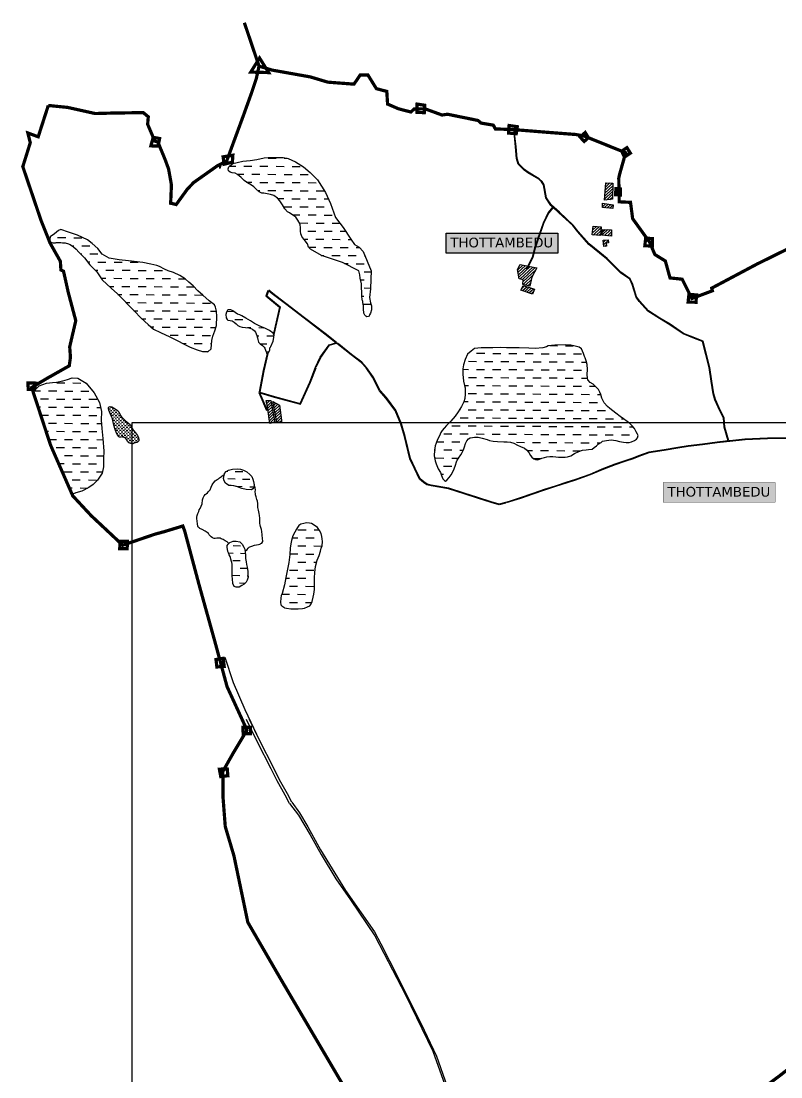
# Model space of a CAD drawing. Header units: inches. Extents: x 360616 to 379062, y 1506291 to 1520405.
# Drawn here: x 360616 to 362970, y 1517136 to 1520405 of the extents above; entities that cross this region are included whole.
import ezdxf

# ---------------------------------------------------------------- set-up
doc = ezdxf.new("R2010")
doc.units = ezdxf.units.IN
doc.header["$MEASUREMENT"] = 0
doc.linetypes.add('ACAD_ISO03W100', pattern=[30, 12, -18])
doc.linetypes.add('BORDER', pattern=[1.75, 0.5, -0.25, 0.5, -0.25, 0, -0.25])
doc.layers.add('ROAD', color=1, linetype='Continuous', lineweight=25)
doc.layers.add('VILL_BOUNDARY', color=6, linetype='BORDER', lineweight=30)
for name, color, linetype in [('STERAMS', 4, 'Continuous'), ('TANKS', 4, 'Continuous'), ('VILLAGES', 30, 'Continuous'), ('WATER_BODY', 4, 'Continuous'), ('ZSTU', 7, 'Continuous'), ('ZTEXT', 7, 'Continuous')]:
    doc.layers.add(name, color=color, linetype=linetype)
doc.styles.get("Standard").update_dxf_attribs({"font": 'verdana.TTF'})
pattern_1 = [(358.3962651, (-32750359.177, -24872202.606), (23.61295764, 22.326748476), [22.97885404, -22.97885404])]
pattern_2 = [(43.3962651, (-366329.122, 940275.833), (-4.336895526, 4.586737314), [])]

msp = doc.modelspace()

# ---------------------------------------------------------------- hatches: boundary and pattern name
at = {"layer": 'TANKS'}
h = msp.add_hatch(dxfattribs=at)
h.set_pattern_fill('DASH', color=256, scale=40.399577, angle=-1.6037, style=0)
h.set_pattern_definition([(358.3962651, (-366329.1223, 940275.8327), (5.189300893, 4.906637177), [5.049947136, -5.049947136])])
h.paths.add_polyline_path([(360886.4, 1519206.6), (360887.3, 1519209), (360888.1, 1519210.3), (360889.3, 1519211.1), (360892.4, 1519211.5), (360897.1, 1519210.8), (360902.8, 1519208.1), (360913.4, 1519200.6), (360919, 1519194.9), (360924.5, 1519184.1), (360927.4, 1519180.3), (360932.3, 1519174.4), (360938.5, 1519169), (360944.6, 1519163.6), (360953.5, 1519156.1), (360960.2, 1519145.3), (360964.4, 1519137.3), (360970.6, 1519130.1), (360976.5, 1519122.4), (360980.2, 1519115), (360981.1, 1519109.2), (360980.4, 1519106), (360978.1, 1519102.5), (360974.1, 1519100.6), (360969.2, 1519099), (360964.1, 1519097.1), (360959.5, 1519096.5), (360956.2, 1519097), (360950.3, 1519099), (360945.7, 1519103.8), (360943.5, 1519108.5), (360940.7, 1519112.6), (360937.6, 1519115.1), (360935.1, 1519116.3), (360932.9, 1519117.5), (360930.9, 1519118), (360928.9, 1519118.1), (360924.7, 1519117.4), (360921.3, 1519117.2), (360918.6, 1519118.3), (360915.4, 1519120.9), (360911.3, 1519129.7), (360907.2, 1519140.9), (360903.1, 1519154), (360899, 1519173.3), (360895.7, 1519181.5), (360893.6, 1519185.1), (360891.7, 1519189.7), (360888, 1519200.4), (360886.4, 1519205.2)])
h = msp.add_hatch(dxfattribs=at)
h.set_pattern_fill('DASH', color=256, scale=183.830832, angle=-1.6037, style=0)
h.set_pattern_definition(pattern_1)
h.paths.add_polyline_path([(361325, 1519001.1), (361315.1, 1519009.4), (361304.8, 1519014.4), (361296.2, 1519017.4), (361284.9, 1519018.7), (361270.8, 1519018.3), (361259, 1519015.1), (361251.8, 1519010.5), (361246.6, 1519004.8), (361244.7, 1518999), (361243.2, 1518988.7), (361244.7, 1518981.3), (361249.1, 1518974.3), (361259.6, 1518967.7), (361266.6, 1518966.8), (361280.4, 1518966.6), (361299.6, 1518957.5), (361313.6, 1518954.9), (361329.4, 1518953.9), (361334.2, 1518956.7), (361336.9, 1518961.5), (361337.9, 1518969.6), (361336.5, 1518980), (361334.4, 1518987.1), (361330.7, 1518995.2)])
h = msp.add_hatch(dxfattribs=at)
h.set_pattern_fill('DASH', color=256, scale=183.830832, angle=-1.6037, style=0)
h.set_pattern_definition(pattern_1)
h.paths.add_polyline_path([(361312.9, 1518731.2), (361311, 1518741.6), (361310.9, 1518751), (361310.3, 1518761.2), (361308.8, 1518770.5), (361305.8, 1518776.4), (361301.1, 1518785.4), (361293.7, 1518792.9), (361282.8, 1518795.1), (361272.6, 1518795.3), (361262.8, 1518790.8), (361257.1, 1518785.3), (361254.8, 1518781), (361254.6, 1518775.2), (361255.3, 1518769.7), (361256.9, 1518763.1), (361258.3, 1518759.2), (361259.6, 1518755.6), (361260.5, 1518752.9), (361263.6, 1518747.5), (361264.9, 1518744.2), (361266, 1518739.5), (361267.8, 1518732.2), (361268.5, 1518728.8), (361269.7, 1518724), (361270.3, 1518714.2), (361270.1, 1518702.9), (361269.6, 1518687), (361270.8, 1518678.1), (361272, 1518663.4), (361276.3, 1518655), (361282.1, 1518652), (361291.1, 1518652.3), (361299.9, 1518657.1), (361307.5, 1518662.1), (361313, 1518667.8), (361316.6, 1518674.1), (361319.3, 1518683), (361318.9, 1518691.2), (361318.5, 1518700.7), (361315.9, 1518713.9), (361314, 1518722.6)])
at = {"layer": 'VILLAGES'}
h = msp.add_hatch(dxfattribs=at)
h.set_pattern_fill('ANSI31', color=1, scale=50.499471, angle=-1.6037, style=0)
h.set_pattern_definition(pattern_2)
h.paths.add_polyline_path([(362427.1, 1519904.6), (362448.9, 1519903.7), (362448, 1519853.7), (362423, 1519850.4)])
h = msp.add_hatch(dxfattribs=at)
h.set_pattern_fill('ANSI31', color=1, scale=50.499471, angle=-1.6037, style=0)
h.set_pattern_definition(pattern_2)
h.paths.add_polyline_path([(362417.1, 1519841.1), (362449.6, 1519836.7), (362449, 1519825.2), (362416.6, 1519828)])
h = msp.add_hatch(dxfattribs=at)
h.set_pattern_fill('ANSI31', color=1, scale=50.499471, angle=-1.6037, style=0)
h.set_pattern_definition(pattern_2)
h.paths.add_polyline_path([(362388.5, 1519770.1), (362412.4, 1519768.3), (362410.5, 1519741.9), (362385.3, 1519743.1)])
h = msp.add_hatch(dxfattribs=at)
h.set_pattern_fill('ANSI31', color=1, scale=50.499471, angle=-1.6037, style=0)
h.set_pattern_definition(pattern_2)
edge = h.paths.add_edge_path()
edge.add_line((362417.2, 1519760.5), (362445, 1519758.9))
edge.add_line((362445, 1519758.9), (362444.8, 1519739.7))
edge.add_line((362444.8, 1519739.7), (362416.2, 1519742.3))
edge.add_line((362416.2, 1519742.3), (362417.3, 1519760.5))
h = msp.add_hatch(dxfattribs=at)
h.set_pattern_fill('ANSI31', color=1, scale=50.499471, angle=-1.6037, style=0)
h.set_pattern_definition(pattern_2)
h.paths.add_polyline_path([(362419, 1519726.5), (362434.9, 1519727.8), (362435.7, 1519718.5), (362428.2, 1519717.3), (362429.8, 1519708.7), (362421, 1519707.2)])
h = msp.add_hatch(dxfattribs=at)
h.set_pattern_fill('ANSI31', color=1, scale=50.499471, angle=-1.6037, style=0)
h.set_pattern_definition(pattern_2)
h.paths.add_polyline_path([(362161.9, 1519651.8), (362214.1, 1519641.1), (362198.1, 1519612.1), (362192.2, 1519584), (362170.3, 1519589.6), (362171, 1519604.5), (362159.2, 1519607.5), (362153.4, 1519636)])
h = msp.add_hatch(dxfattribs=at)
h.set_pattern_fill('ANSI31', color=1, scale=50.499471, angle=-1.6037, style=0)
h.set_pattern_definition(pattern_2)
h.paths.add_polyline_path([(362170.9, 1519586.6), (362206, 1519575.2), (362199.8, 1519559.7), (362164.2, 1519572.5)])
h = msp.add_hatch(dxfattribs=at)
h.set_pattern_fill('ANSI31', color=1, scale=50.499471, angle=-1.6037, style=0)
h.set_pattern_definition(pattern_2)
h.paths.add_polyline_path([(361375.7, 1519230.9), (361389.4, 1519230.2), (361401.9, 1519163.1), (361386.3, 1519159.6), (361379.7, 1519211.3)])
h = msp.add_hatch(dxfattribs=at)
h.set_pattern_fill('ANSI31', color=1, scale=50.499471, angle=-1.6037, style=0)
h.set_pattern_definition(pattern_2)
h.paths.add_polyline_path([(361396.4, 1519226.9), (361416.1, 1519216), (361423, 1519169.9), (361422.5, 1519164.4), (361408.4, 1519162.5)])
at = {"layer": 'WATER_BODY'}
h = msp.add_hatch(dxfattribs=at)
h.set_pattern_fill('DASH', color=256, scale=200, angle=359.63535, style=0)
h.paths.add_polyline_path([(360865.2, 1519196.9), (360858.9, 1519224.7), (360842.7, 1519253.7), (360817.9, 1519283.9), (360792, 1519299.4), (360774.1, 1519300.3), (360759.5, 1519295.5), (360745.8, 1519291), (360726.3, 1519287.3), (360713.1, 1519286.2), (360694.4, 1519284.4), (360683.9, 1519280.4), (360672.1, 1519275.5), (360662.5, 1519267.1), (360653.1, 1519258), (360707.3, 1519092.5), (360774.4, 1518939.1), (360778.9, 1518941.1), (360786, 1518944.6), (360804.3, 1518950.1), (360826.4, 1518961.4), (360839.2, 1518970.3), (360853.2, 1518983.9), (360866.8, 1519005.8), (360871.3, 1519024.6), (360871.8, 1519050.8), (360872.5, 1519073.1), (360869.1, 1519113.3), (360866.3, 1519143.4), (360864.4, 1519169.6)])
h.paths.add_polyline_path([(361533.9, 1519914.1), (361511.8, 1519936.8), (361491.3, 1519954.5), (361465.7, 1519969.7), (361443.2, 1519979.9), (361427.8, 1519982.9), (361398.8, 1519983.4), (361381.3, 1519983.3), (361369, 1519982.1), (361346.4, 1519977.1), (361325.3, 1519973.7), (361303, 1519971.6), (361285.1, 1519967.8), (361272.3, 1519964.8), (361262.4, 1519957.5), (361259.3, 1519954.5), (361257.4, 1519947.9), (361259, 1519942.1), (361263.9, 1519937.9), (361270.2, 1519935.7), (361279.7, 1519934.3), (361286.9, 1519930.4), (361297.3, 1519920.8), (361306.8, 1519911.5), (361317.3, 1519904.4), (361329.7, 1519897.5), (361337.3, 1519892.2), (361343.9, 1519885), (361354, 1519876.9), (361361.5, 1519872.4), (361367.5, 1519872.1), (361373.5, 1519871), (361389.1, 1519868.6), (361399.2, 1519865), (361409.9, 1519856.8), (361417.6, 1519848.7), (361425.9, 1519836.5), (361433.1, 1519823.8), (361441, 1519815.1), (361447.6, 1519811.5), (361457.9, 1519804.7), (361467.3, 1519798.2), (361473.7, 1519788.5), (361476.8, 1519784), (361480.1, 1519774.2), (361481.2, 1519766.3), (361481.5, 1519754.4), (361482.8, 1519746.4), (361486.3, 1519736.3), (361494.1, 1519727.5), (361499.5, 1519720.5), (361503, 1519715.8), (361506.2, 1519704.9), (361512.5, 1519699.6), (361546.5, 1519679), (361611.7, 1519657.5), (361662.6, 1519631.8), (361665.3, 1519619.7), (361666.7, 1519609.7), (361670.5, 1519591.8), (361671, 1519580.5), (361671.8, 1519564.4), (361671.4, 1519554.1), (361672.2, 1519542.6), (361673.2, 1519540.4), (361674.5, 1519537.2), (361675, 1519533.6), (361676.6, 1519524), (361676.4, 1519514.3), (361678.1, 1519500.8), (361680.5, 1519494.8), (361683.7, 1519491.7), (361686.8, 1519489.5), (361691.5, 1519490.4), (361693.9, 1519491.7), (361695.5, 1519496), (361698.2, 1519501.4), (361701.2, 1519511.6), (361701.6, 1519519.1), (361701, 1519523.6), (361698.6, 1519533.1), (361695.3, 1519549.7), (361698.9, 1519575.8), (361699.7, 1519605.8), (361700.5, 1519631.7), (361675.3, 1519692.1), (361663.3, 1519705), (361648.4, 1519713.6), (361638, 1519730.4), (361613.6, 1519765.8), (361590.3, 1519797.4), (361575, 1519840.1), (361558.6, 1519874.4)])
h = msp.add_hatch(dxfattribs=at)
h.set_pattern_fill('DASH', color=256, scale=200, angle=359.63535, style=0)
h.paths.add_polyline_path([(361044.6, 1519645.2), (361036.6, 1519648.6), (361017.9, 1519652.5), (360993, 1519657.7), (360949.3, 1519663.1), (360919.5, 1519666.2), (360888.6, 1519670.8), (360867, 1519683.1), (360853.7, 1519701.3), (360836.1, 1519717.1), (360821.4, 1519727.8), (360790.5, 1519742.4), (360762.6, 1519751.7), (360739.7, 1519759.8), (360731.7, 1519756.5), (360719.8, 1519746.4), (360706, 1519737.1), (360705.1, 1519730.1), (360704.9, 1519726), (360706, 1519721.7), (360711.1, 1519719.7), (360713.5, 1519718.9), (360729.9, 1519720.3), (360739, 1519719.4), (360744.1, 1519719.1), (360747.8, 1519719), (360746.9, 1519719), (360761.1, 1519717.8), (360781.8, 1519704.2), (360794.9, 1519689.8), (360812.2, 1519671.9), (360829.4, 1519650.8), (360850.9, 1519628.7), (360867.6, 1519603.7), (360895.6, 1519578.6), (360914.4, 1519560.6), (360966.2, 1519508), (360988.2, 1519485.7), (361010.1, 1519465.8), (361026.3, 1519451), (361048.3, 1519441), (361076.5, 1519427.9), (361101.5, 1519414.9), (361118.7, 1519406), (361140.3, 1519395.5), (361161.7, 1519387), (361177.6, 1519382.4), (361186, 1519382), (361194.9, 1519381.6), (361204.6, 1519390.8), (361207, 1519421.8), (361216.5, 1519446.5), (361221.5, 1519462.2), (361222.5, 1519491), (361221.7, 1519506.6), (361218.3, 1519519.6), (361215.5, 1519526.8), (361199, 1519539.1), (361178.8, 1519557.1), (361163.7, 1519570.1), (361148.8, 1519585.4), (361135.4, 1519597.4), (361124.6, 1519607), (361107.6, 1519617.2), (361088.3, 1519626.7), (361068, 1519633)])
h = msp.add_hatch(dxfattribs=at)
h.set_pattern_fill('DASH', color=256, scale=200, angle=359.63535, style=0)
h.paths.add_polyline_path([(361373.3, 1519453.1), (361353.8, 1519462.1), (361339.4, 1519468.9), (361326.4, 1519477.1), (361312.2, 1519485.5), (361299.8, 1519492.3), (361293.6, 1519495.7), (361282.7, 1519498.6), (361272.5, 1519508.6), (361266.2, 1519511.5), (361262.7, 1519511.5), (361259.3, 1519511.2), (361257.2, 1519510.9), (361255.7, 1519509.7), (361251.9, 1519504.4), (361249.9, 1519496.9), (361251.4, 1519486.1), (361254.3, 1519481.5), (361256.8, 1519479), (361263.9, 1519478), (361271.4, 1519477.1), (361287.5, 1519462.8), (361293.4, 1519459.3), (361300.9, 1519457.8), (361311.6, 1519456.8), (361323, 1519455.7), (361335.5, 1519450.6), (361342.6, 1519441.7), (361346.5, 1519432.1), (361348.4, 1519425), (361349.9, 1519419.5), (361351.3, 1519411.3), (361356.8, 1519405.7), (361369.3, 1519396.9), (361374.3, 1519383), (361377, 1519376.5), (361377.3, 1519376.1), (361378.2, 1519375.6), (361379.5, 1519375.5), (361380.6, 1519375.6), (361381.7, 1519377.2), (361382.8, 1519378.9), (361384.2, 1519382), (361385.2, 1519384.5), (361386.1, 1519387.7), (361387.1, 1519393.1), (361388.7, 1519395.6), (361390, 1519397.8), (361396.8, 1519413.7), (361398.7, 1519425.5), (361400.3, 1519434), (361396.9, 1519439.1), (361385.3, 1519447.5)])
h = msp.add_hatch(dxfattribs=at)
h.set_pattern_fill('DASH', color=256, scale=200, angle=359.63535, style=0)
h.paths.add_polyline_path([(362153.4, 1519092.1), (362162.9, 1519088.4), (362179.8, 1519080.9), (362189.2, 1519069.9), (362194.3, 1519060.6), (362198.6, 1519055.1), (362204.2, 1519049.9), (362209.3, 1519047.6), (362215.3, 1519046.8), (362222.2, 1519048.5), (362231.7, 1519052.5), (362247.1, 1519057.4), (362268.5, 1519056.9), (362280.7, 1519055.2), (362285.4, 1519054.7), (362290.5, 1519054.5), (362301.4, 1519055.2), (362308.8, 1519056), (362319.4, 1519059), (362330.7, 1519066.4), (362343.8, 1519072.9), (362355, 1519076.6), (362366.9, 1519078), (362374.1, 1519078.6), (362384.7, 1519080.2), (362391.7, 1519084.5), (362398, 1519089.6), (362403.7, 1519095.2), (362413.1, 1519100.8), (362416.7, 1519104.9), (362429.1, 1519106.5), (362443.4, 1519109.1), (362458.5, 1519106.6), (362469.4, 1519103.5), (362482.2, 1519101.3), (362490.3, 1519100.2), (362499.4, 1519100.7), (362506.9, 1519102.2), (362516.4, 1519106.6), (362522.2, 1519111.2), (362525.4, 1519114.4), (362527.1, 1519122), (362525.1, 1519126.6), (362521, 1519133.2), (362516.5, 1519144), (362508.7, 1519152.2), (362500.8, 1519160.7), (362493.3, 1519165.5), (362482.4, 1519173.9), (362471.6, 1519180.7), (362458, 1519191.5), (362435.4, 1519208.4), (362422.7, 1519222.8), (362415.4, 1519237.9), (362411.4, 1519248.9), (362408.8, 1519256.1), (362404.3, 1519264.5), (362394.6, 1519274.8), (362388.2, 1519281.5), (362378.4, 1519286), (362370.2, 1519297.2), (362369.9, 1519310.5), (362370.4, 1519326.3), (362369.7, 1519341.7), (362366.7, 1519352.8), (362363.2, 1519362.4), (362361, 1519366.7), (362358.1, 1519375.9), (362352, 1519390.4), (362345, 1519395.8), (362331.9, 1519398.8), (362318.8, 1519401.3), (362302.5, 1519402.7), (362269.7, 1519402.2), (362248.3, 1519399.6), (362237.6, 1519394.3), (362208.9, 1519391.7), (362188.9, 1519392.4), (362158.8, 1519393.1), (362146, 1519393.3), (362119.9, 1519393.7), (362101.6, 1519394.4), (362077.8, 1519393.5), (362041.1, 1519393.8), (362020.9, 1519391.4), (362010.1, 1519383.2), (361999.1, 1519374.2), (361991.3, 1519357.8), (361986.8, 1519340.6), (361984.4, 1519328.4), (361984, 1519312), (361986.7, 1519290.7), (361989.2, 1519276.7), (361991.4, 1519270.2), (361991.4, 1519263.1), (361991.6, 1519250.2), (361990.6, 1519236.9), (361987, 1519225.9), (361979.9, 1519212.3), (361969.7, 1519195), (361960.6, 1519182.2), (361947.4, 1519166.7), (361933.8, 1519152.8), (361926.1, 1519144.9), (361920.8, 1519137.6), (361916.3, 1519131.3), (361912.2, 1519120.8), (361906.4, 1519109.8), (361902, 1519098.6), (361898.8, 1519090.1), (361896.7, 1519076.9), (361895.8, 1519059.3), (361898.4, 1519043.9), (361901.5, 1519034.6), (361908.5, 1519018.8), (361915, 1519007.9), (361918.8, 1518997.9), (361922.5, 1518988.3), (361927.8, 1518982.5), (361930.7, 1518981), (361934.6, 1518983.6), (361941.8, 1518991.8), (361947.9, 1519000.7), (361954.4, 1519012.1), (361957.5, 1519019.2), (361962, 1519030.2), (361964.7, 1519042.2), (361971.3, 1519051.8), (361978.7, 1519061.8), (361982.2, 1519069.5), (361986.5, 1519078), (361989.5, 1519086.6), (361994.6, 1519102.7), (362003.6, 1519114.6), (362014.1, 1519116.2), (362021, 1519117.4), (362031.5, 1519116.7), (362036.4, 1519116.4), (362043.8, 1519114.3), (362059.7, 1519110.1), (362067.1, 1519106.7), (362078.3, 1519104.7), (362092.2, 1519103.7), (362111.5, 1519102.9), (362122.2, 1519102.4), (362137.8, 1519100.8)])
h = msp.add_hatch(dxfattribs=at)
h.set_pattern_fill('DASH', color=256, scale=200, angle=359.63535, style=0)
edge = h.paths.add_edge_path()
edge.add_line((360653.1, 1519258), (360662.5, 1519267.1))
edge.add_line((360662.5, 1519267.1), (360672.1, 1519275.5))
edge.add_line((360672.1, 1519275.5), (360683.9, 1519280.4))
edge.add_line((360683.9, 1519280.4), (360694.4, 1519284.4))
edge.add_line((360694.4, 1519284.4), (360713.1, 1519286.2))
edge.add_line((360713.1, 1519286.2), (360726.3, 1519287.3))
edge.add_line((360726.3, 1519287.3), (360745.8, 1519291))
edge.add_line((360745.8, 1519291), (360759.5, 1519295.5))
edge.add_line((360759.5, 1519295.5), (360774.1, 1519300.3))
edge.add_line((360774.1, 1519300.3), (360792, 1519299.4))
edge.add_line((360792, 1519299.4), (360817.9, 1519283.9))
edge.add_line((360817.9, 1519283.9), (360842.7, 1519253.7))
edge.add_line((360842.7, 1519253.7), (360858.9, 1519224.7))
edge.add_line((360858.9, 1519224.7), (360865.2, 1519196.9))
edge.add_line((360865.2, 1519196.9), (360864.4, 1519169.6))
edge.add_line((360864.4, 1519169.6), (360866.3, 1519143.4))
edge.add_line((360866.3, 1519143.4), (360869.1, 1519113.3))
edge.add_line((360869.1, 1519113.3), (360872.5, 1519073.1))
edge.add_line((360872.5, 1519073.1), (360871.8, 1519050.8))
edge.add_line((360871.8, 1519050.8), (360871.3, 1519024.6))
edge.add_line((360871.3, 1519024.6), (360866.8, 1519005.8))
edge.add_line((360866.8, 1519005.8), (360853.2, 1518983.9))
edge.add_line((360853.2, 1518983.9), (360839.2, 1518970.3))
edge.add_line((360839.2, 1518970.3), (360826.4, 1518961.4))
edge.add_line((360826.4, 1518961.4), (360804.3, 1518950.1))
edge.add_line((360804.3, 1518950.1), (360786, 1518944.6))
edge.add_line((360786, 1518944.6), (360778.9, 1518941.1))
edge.add_line((360778.9, 1518941.1), (360774.4, 1518939.1))
h = msp.add_hatch(dxfattribs=at)
h.set_pattern_fill('DASH', color=256, scale=200, angle=359.63535, style=0)
h.paths.add_polyline_path([(361543.1, 1518764), (361545.6, 1518773.4), (361548.7, 1518780.2), (361549.7, 1518793.5), (361548.6, 1518801.6), (361547.5, 1518809.2), (361545.3, 1518819.1), (361540.9, 1518827.7), (361534, 1518837), (361524.1, 1518844.8), (361515.6, 1518849.2), (361509.5, 1518850.9), (361499.8, 1518851.2), (361491.5, 1518849.8), (361482.9, 1518847.2), (361476.9, 1518843.4), (361471.8, 1518837.3), (361468.9, 1518832.1), (361463.7, 1518822.9), (361458.2, 1518811.1), (361453.9, 1518797), (361451.3, 1518786.2), (361450, 1518773.4), (361448.8, 1518753.6), (361445.6, 1518729.2), (361440.1, 1518703.3), (361436, 1518682.1), (361432.2, 1518660), (361425.3, 1518633), (361422, 1518626.4), (361420.7, 1518618.7), (361419.4, 1518606.4), (361420.6, 1518598.1), (361423.9, 1518594.2), (361429.5, 1518590.7), (361432.1, 1518588.9), (361438.3, 1518587.1), (361451.8, 1518585.4), (361462.4, 1518585.1), (361474, 1518585.5), (361487.6, 1518586.7), (361494.4, 1518587.6), (361503.7, 1518591.3), (361510.5, 1518594.8), (361514, 1518598.9), (361517.9, 1518607.8), (361520.8, 1518621.3), (361522.8, 1518630.6), (361524.6, 1518645.4), (361524.6, 1518663.5), (361525.3, 1518681.1), (361525.9, 1518698.3), (361528.3, 1518716.9), (361533.7, 1518735.6), (361539.6, 1518750.8)])
at = {"layer": 'ZSTU'}
for points in [[(361932.7, 1519748.2), (362278.9, 1519748.2), (362278.9, 1519687), (361932.7, 1519687)], [(362605.3, 1518976.4), (362951.5, 1518976.4), (362951.5, 1518915.2), (362605.3, 1518915.2)]]:
    msp.add_hatch(color=2, dxfattribs=at).paths.add_polyline_path(points)

# ---------------------------------------------------------------- linework, layer by layer
at = {"layer": 'ROAD', "color": 1}
for points in [[(362262.5, 1519829.2), (362257.3, 1519833.8), (362241.2, 1519857.6), (362234, 1519898.1), (362228.5, 1519907.5), (362219.4, 1519915.5), (362185.8, 1519935.7), (362174.3, 1519944), (362155.9, 1519962.1), (362150.6, 1519979.6), (362148, 1520016.3), (362144, 1520049.8), (362142, 1520069.3)], [(362808, 1519105.5), (362795.9, 1519148.1), (362793.4, 1519177.3), (362782.6, 1519198.9), (362766.9, 1519233.5), (362761.6, 1519251.5), (362755.2, 1519290.3), (362749.4, 1519332.6), (362728.6, 1519414.6), (362703.1, 1519424.4), (362668.1, 1519438.4), (362626.7, 1519466.9), (362594.6, 1519485.7), (362559.1, 1519508.2), (362532.3, 1519538.4), (362522.7, 1519551.8), (362510.9, 1519589.9), (362502.8, 1519607.4), (362474.3, 1519627.7), (362431.1, 1519670.2), (362408.9, 1519688.3), (362375.7, 1519715.2), (362341.8, 1519753.8), (362326.4, 1519773.4), (362283.4, 1519813.2), (362258.8, 1519835.1), (362243.1, 1519858.4), (362235.9, 1519898.8), (362230.1, 1519908.8), (362220.6, 1519917.1), (362186.9, 1519937.4), (362175.6, 1519945.5), (362157.7, 1519963.1), (362152.6, 1519980), (362150, 1520016.5), (362146, 1520050), (362144.1, 1520069.1)], [(361232.2, 1519961.2), (361230.5, 1519949.2)], [(361234.4, 1519962.3), (361232.7, 1519950.3)], [(362262.5, 1519829.2), (362248.8, 1519812.3), (362232.9, 1519779.8), (362215.5, 1519730.3), (362206.7, 1519702.8), (362199, 1519674.1), (362180.6, 1519637.1)], [(362264, 1519827.8), (362250.5, 1519811.2), (362234.7, 1519779), (362217.5, 1519729.7), (362208.6, 1519702.3), (362200.9, 1519673.3), (362182.4, 1519636.2)], [(362806, 1519105.3), (362793.9, 1519147.8), (362791.4, 1519176.8), (362780.8, 1519198), (362765, 1519232.8), (362759.6, 1519251), (362753.2, 1519290), (362747.4, 1519332.2), (362726.9, 1519413.1), (362702.4, 1519422.6), (362667.1, 1519436.6), (362625.6, 1519465.2), (362593.5, 1519484), (362557.8, 1519506.7), (362530.7, 1519537.2), (362520.9, 1519550.9), (362509.1, 1519589.2), (362501.2, 1519606.1), (362473, 1519626.1), (362429.8, 1519668.7), (362407.6, 1519686.7), (362374.2, 1519713.7), (362340.3, 1519752.5), (362324.9, 1519772), (362282, 1519811.8), (362264, 1519827.8)], [(361380.9, 1519571.1), (361374.6, 1519554.4), (361416.8, 1519519.3), (361397.8, 1519437.7)], [(361382.6, 1519569.7), (361377, 1519555), (361419, 1519520.1), (361399.4, 1519435.3)], [(361591.1, 1519409.1), (361557.2, 1519436), (361492.5, 1519485), (361434.7, 1519529.5), (361394.2, 1519560.5), (361382.6, 1519569.7)], [(361593.4, 1519409.8), (361558.5, 1519437.6), (361493.7, 1519486.6), (361436, 1519531.1), (361395.5, 1519562.1), (361383.4, 1519571.7)], [(361355.4, 1519256), (361400.7, 1519242.6), (361481, 1519221.2), (361510.4, 1519287.6), (361528.2, 1519333.5), (361543, 1519364.7), (361570.7, 1519403), (361591.1, 1519409.1)], [(361530.5, 1519333.6), (361544.7, 1519363.7), (361571.9, 1519401.3), (361593, 1519407.5)], [(362116.6, 1518912.7), (362097.1, 1518907), (362071.7, 1518914.3), (362029.9, 1518928.3), (361988.3, 1518941.9), (361940.4, 1518957.2), (361885.9, 1518966.3), (361873.3, 1518969), (361862.5, 1518976.6), (361850.2, 1518986.4), (361834.9, 1519019.4), (361820, 1519050.2), (361803.6, 1519118.6), (361792.6, 1519157.5), (361775, 1519199.2), (361746.1, 1519238), (361726.5, 1519259.9), (361704.5, 1519303), (361684.8, 1519331.4), (361670, 1519347.8), (361638.2, 1519371.8), (361598.8, 1519402.9), (361593, 1519407.5)], [(362806, 1519105.3), (362772.3, 1519101.4), (362726.8, 1519095.6), (362682.7, 1519089.6), (362650.5, 1519084.9), (362607.9, 1519078.1), (362560.3, 1519070), (362529, 1519058.7), (362511.1, 1519052.2), (362486, 1519043.4), (362455.7, 1519033.3), (362415, 1519017.5), (362378.1, 1519001.7), (362332.9, 1518986.1), (362306.5, 1518977.7), (362270.4, 1518965.7), (362236.6, 1518954.6), (362201, 1518942.4), (362162, 1518929.2), (362128.2, 1518918.2), (362097.1, 1518909.1), (362072.3, 1518916.2), (362030.5, 1518930.3), (361988.9, 1518943.9), (361940.8, 1518959.2), (361886.3, 1518968.3), (361874.1, 1518970.9), (361863.7, 1518978.2), (361851.8, 1518987.7), (361836.7, 1519020.3), (361821.9, 1519050.8), (361805.6, 1519119.1), (361794.5, 1519158.2), (361776.8, 1519200.2), (361747.6, 1519239.3), (361728.1, 1519261.1), (361706.2, 1519304.1), (361686.3, 1519332.6), (361671.4, 1519349.3), (361639.4, 1519373.4), (361600.1, 1519404.5), (361595.4, 1519408.3)], [(361377.9, 1519375.8), (361366.4, 1519323), (361353.6, 1519257.6)], [(361379.9, 1519375.5), (361368.4, 1519322.6), (361355.4, 1519256)], [(361356, 1519253.7), (361400.2, 1519240.6), (361482.1, 1519218.8), (361512.3, 1519286.8), (361529.7, 1519331.7)], [(361377.4, 1519198.6), (361353.3, 1519254.7), (361353.2, 1519254.8)], [(361379.3, 1519199.4), (361356, 1519253.7)], [(362992.4, 1519113.2), (362928.6, 1519111.6), (362858.6, 1519108.6), (362811.6, 1519103.9), (362772.6, 1519099.4), (362727, 1519093.6), (362682.9, 1519087.6), (362650.8, 1519082.9), (362608.2, 1519076.1), (362560.8, 1519068.1), (362529.6, 1519056.8), (362511.8, 1519050.3), (362486.7, 1519041.5), (362456.4, 1519031.4), (362415.8, 1519015.6), (362378.8, 1518999.8), (362333.5, 1518984.2), (362307.1, 1518975.8), (362271, 1518963.8), (362237.2, 1518952.7), (362201.7, 1518940.5), (362162.6, 1518927.3), (362128.8, 1518916.3), (362118.6, 1518913.3)], [(362992.4, 1519115.2), (362928.5, 1519113.6), (362858.4, 1519110.6), (362811.4, 1519105.9), (362808, 1519105.5)], [(361407.1, 1518075.9), (361398.1, 1518094), (361355.9, 1518176.1), (361309.8, 1518272.3), (361274.4, 1518355.8), (361248.2, 1518434.7)], [(361447, 1517982.8), (361433.6, 1518008.4), (361409.7, 1518052.2), (361390.8, 1518090.3), (361348.6, 1518172.4), (361314.7, 1518243.1)], [(361454.3, 1517986.7), (361440.9, 1518012.3), (361417, 1518056), (361398.1, 1518094), (361355.9, 1518176.1), (361323.8, 1518243.1)], [(361447, 1517982.8), (361475.6, 1517946.5), (361511.6, 1517885.4), (361545.5, 1517824.8), (361591.1, 1517749.7), (361636.4, 1517684.4), (361711.5, 1517573.2), (361739.5, 1517519.3), (361807, 1517389.7), (361891.6, 1517215.3), (361960.2, 1517021.1), (362018.2, 1516829.1), (362083.2, 1516654.8), (362149, 1516516.5)], [(361454.3, 1517986.7), (361478, 1517954.1), (361504.2, 1517910.1), (361533.3, 1517857.5), (361543.6, 1517838.7)], [(361543.6, 1517838.7), (361580, 1517780), (361621.2, 1517713.5), (361711.1, 1517585.1), (361730.3, 1517547.5), (361784.6, 1517442.7), (361864.3, 1517280.9), (361902.7, 1517199.7), (361948.7, 1517070.6), (361988.3, 1516942.2), (362046.2, 1516766.1), (362114.6, 1516601.1), (362155.2, 1516521.1)]]:
    msp.add_lwpolyline(points, dxfattribs=at)
at = {"layer": 'STERAMS'}
for points in [[(361259.9, 1518788), (361254.1, 1518793), (361248.3, 1518796.4), (361241.8, 1518799.9), (361235.4, 1518802.4), (361233, 1518803.8), (361228.7, 1518804.1), (361222, 1518804.1), (361217, 1518803.5), (361214.2, 1518803.5), (361208.5, 1518805.4), (361204.4, 1518808.2), (361199.1, 1518814.9), (361196.7, 1518818.3), (361192.8, 1518821.9), (361185.8, 1518826.2), (361177.1, 1518831.4), (361169.6, 1518834.5), (361167.3, 1518836.3), (361165.1, 1518838.3), (361163.7, 1518841.2), (361162.8, 1518848.5), (361161.9, 1518857), (361160.8, 1518865.2), (361160.3, 1518869.7), (361161.7, 1518873.9), (361163.9, 1518880.5), (361166.2, 1518886.3), (361167.8, 1518892), (361170.5, 1518895.6), (361174.1, 1518903.6), (361176.5, 1518910.8), (361177.8, 1518922.5), (361179.8, 1518928.8), (361183.2, 1518935.7), (361186.6, 1518938.9), (361189.5, 1518941), (361193.3, 1518944.4), (361196.9, 1518948.6), (361201.3, 1518954.3), (361204.7, 1518962.1), (361208, 1518968.8), (361209.9, 1518972.1), (361213.4, 1518976.8), (361217.4, 1518981.5), (361223.1, 1518986), (361227.5, 1518988.2), (361230.7, 1518990.9), (361236.4, 1518995.3), (361239.1, 1518997.3), (361241.8, 1518999.2), (361243.9, 1519000.7), (361245.7, 1519001.9)], [(361309.9, 1518764), (361316.1, 1518768.8), (361319.5, 1518773.1), (361322.3, 1518775.8), (361324.8, 1518777.1), (361331.3, 1518779.7), (361339.1, 1518782), (361352, 1518784.9), (361355.6, 1518785.7), (361357.5, 1518786.7), (361359.1, 1518787.7), (361361.6, 1518788.7), (361361.6, 1518788.7), (361364.8, 1518793.5), (361364.6, 1518796.2), (361363.6, 1518802.6), (361362.4, 1518814), (361361.5, 1518824.6), (361360.3, 1518831.1), (361359.4, 1518833.9), (361357.6, 1518840), (361356.6, 1518845.1), (361355.6, 1518849.3), (361355.2, 1518856), (361355.6, 1518866.3), (361354.8, 1518874.6), (361354, 1518880.4), (361353, 1518886.1), (361351.2, 1518890.9), (361349.1, 1518898.7), (361349, 1518903.7), (361349.1, 1518911.5), (361347.9, 1518918.9), (361346.4, 1518923.5), (361343.8, 1518932.5), (361342.1, 1518938.7), (361341.7, 1518941.2), (361341.6, 1518947.9), (361341.9, 1518954), (361341.2, 1518959.7), (361337.9, 1518969.6)]]:
    msp.add_lwpolyline(points, dxfattribs=at)
at = {"layer": 'TANKS'}
for points in [[(361262.4, 1519957.5), (361272.3, 1519964.8), (361285.1, 1519967.8), (361303, 1519971.6), (361325.3, 1519973.7), (361346.4, 1519977.1), (361369, 1519982.1), (361381.3, 1519983.3), (361398.8, 1519983.4), (361427.8, 1519982.9), (361443.2, 1519979.9), (361465.7, 1519969.7), (361491.3, 1519954.5), (361511.8, 1519936.8), (361533.9, 1519914.1), (361558.6, 1519874.4), (361575, 1519840.1), (361590.3, 1519797.4), (361613.6, 1519765.8), (361638, 1519730.4), (361648.4, 1519713.6), (361663.3, 1519705), (361675.3, 1519692.1), (361700.5, 1519631.7), (361699.7, 1519605.8), (361698.9, 1519575.8), (361695.3, 1519549.7), (361698.6, 1519533.1), (361701, 1519523.6), (361701.6, 1519519.1), (361701.2, 1519511.6), (361698.2, 1519501.4), (361695.5, 1519496), (361693.9, 1519491.7), (361691.5, 1519490.4), (361686.8, 1519489.5), (361683.7, 1519491.7), (361680.5, 1519494.8), (361678.1, 1519500.8), (361676.4, 1519514.3), (361676.6, 1519524), (361675, 1519533.6), (361674.5, 1519537.2), (361673.2, 1519540.4), (361672.2, 1519542.6), (361671.4, 1519554.1), (361671.8, 1519564.4), (361671, 1519580.5), (361670.5, 1519591.8), (361666.7, 1519609.7), (361665.3, 1519619.7), (361662.6, 1519631.8), (361611.7, 1519657.5), (361546.5, 1519679), (361512.5, 1519699.6), (361506.2, 1519704.9), (361503, 1519715.8), (361499.5, 1519720.5), (361494.1, 1519727.5), (361486.3, 1519736.3), (361482.8, 1519746.4), (361481.5, 1519754.4), (361481.2, 1519766.3), (361480.1, 1519774.2), (361476.8, 1519784), (361473.7, 1519788.5), (361467.3, 1519798.2), (361457.9, 1519804.7), (361447.6, 1519811.5), (361441, 1519815.1), (361433.1, 1519823.8), (361425.9, 1519836.5), (361417.6, 1519848.7), (361409.9, 1519856.8), (361399.2, 1519865), (361389.1, 1519868.6), (361373.5, 1519871), (361367.5, 1519872.1), (361361.5, 1519872.4), (361354, 1519876.9), (361343.9, 1519885), (361337.3, 1519892.2), (361329.7, 1519897.5), (361317.3, 1519904.4), (361306.8, 1519911.5), (361297.3, 1519920.8), (361286.9, 1519930.4), (361279.7, 1519934.3), (361270.2, 1519935.7), (361263.9, 1519937.9), (361259, 1519942.1), (361257.4, 1519947.9), (361259.3, 1519954.5), (361262.4, 1519957.5)], [(360739.7, 1519759.8), (360731.7, 1519756.5), (360719.8, 1519746.4), (360706, 1519737.1), (360705.1, 1519730.1), (360704.9, 1519726), (360706, 1519721.7), (360711.1, 1519719.7), (360714.7, 1519718.4), (360716, 1519718.3), (360718.7, 1519718.5), (360722.2, 1519719.2), (360724.8, 1519719.8), (360729.1, 1519720.2), (360734.5, 1519719.8), (360739, 1519719.4), (360744.1, 1519719.1), (360747.5, 1519719), (360752.7, 1519718.6), (360762.8, 1519715.7), (360765, 1519714.6), (360767.8, 1519713.4), (360778, 1519706.7), (360786.5, 1519699), (360794.9, 1519689.8), (360812.2, 1519671.9), (360829.4, 1519650.8), (360850.9, 1519628.7), (360867.6, 1519603.7), (360895.6, 1519578.6), (360914.4, 1519560.6), (360966.2, 1519508), (360988.2, 1519485.7), (361010.1, 1519465.8), (361026.3, 1519451), (361048.3, 1519441), (361076.5, 1519427.9), (361101.5, 1519414.9), (361118.7, 1519406), (361140.3, 1519395.5), (361161.7, 1519387), (361177.6, 1519382.4), (361186, 1519382), (361194.9, 1519381.6), (361204.6, 1519390.8), (361206.5, 1519416.3), (361209.8, 1519429.3), (361216.5, 1519446.5), (361221.5, 1519462.2), (361222.5, 1519491), (361221.7, 1519506.6), (361218.3, 1519519.6), (361215.5, 1519526.8), (361199, 1519539.1), (361178.8, 1519557.1), (361163.7, 1519570.1), (361148.8, 1519585.4), (361135.4, 1519597.4), (361124.6, 1519607), (361107.6, 1519617.2), (361088.3, 1519626.7), (361072, 1519631.7), (361060.3, 1519637), (361044.6, 1519645.2), (361036.6, 1519648.6), (361017.9, 1519652.5), (360993, 1519657.7), (360949.3, 1519663.1), (360919.5, 1519666.2), (360888.6, 1519670.8), (360867, 1519683.1), (360853.7, 1519701.3), (360836.1, 1519717.1), (360821.4, 1519727.8), (360790.5, 1519742.4), (360762.6, 1519751.7), (360739.7, 1519759.8)], [(361255.7, 1519509.7), (361251.9, 1519504.4), (361249.9, 1519496.9), (361251.4, 1519486.1), (361254.3, 1519481.5), (361256.8, 1519479), (361263.9, 1519478), (361269.5, 1519477.3), (361276.2, 1519472.8), (361282.3, 1519467.4), (361287.5, 1519462.8), (361293.4, 1519459.3), (361300.9, 1519457.8), (361311.6, 1519456.8), (361321.5, 1519455.9), (361327.5, 1519453.9), (361333, 1519451.6), (361339.1, 1519446.1), (361342.6, 1519441.7), (361346.5, 1519432.1), (361348.4, 1519425), (361349.9, 1519419.5), (361351.3, 1519411.3), (361356.8, 1519405.7), (361363.8, 1519400.8), (361368.7, 1519396), (361371.1, 1519392.1), (361374.3, 1519383), (361376.1, 1519378.7), (361376.2, 1519377.4), (361377.3, 1519376.1), (361378.2, 1519375.6), (361379.5, 1519375.5), (361380.6, 1519375.6), (361381.7, 1519377.2), (361382.8, 1519378.9), (361384.2, 1519382), (361385.2, 1519384.5), (361386.1, 1519387.7), (361387.1, 1519393.1), (361388.7, 1519395.6), (361390, 1519397.8), (361396.8, 1519413.7), (361398.7, 1519425.5), (361400.3, 1519434), (361396.9, 1519439.1), (361385.3, 1519447.5), (361373.3, 1519453.1), (361353.8, 1519462.1), (361339.4, 1519468.9), (361326.4, 1519477.1), (361312.2, 1519485.5), (361299.8, 1519492.3), (361293.6, 1519495.7), (361286, 1519497.8), (361278.7, 1519502.5), (361272.5, 1519508.6), (361266.2, 1519511.5), (361262.7, 1519511.5), (361259.3, 1519511.2), (361257.2, 1519510.9), (361255.7, 1519509.7)], [(361930.7, 1518981), (361934.6, 1518983.6), (361941.8, 1518991.8), (361947.9, 1519000.7), (361954.4, 1519012.1), (361957.5, 1519019.2), (361962, 1519030.2), (361964.3, 1519040.6), (361966.8, 1519045.3), (361971.3, 1519051.8), (361978.7, 1519061.8), (361982.2, 1519069.5), (361986.5, 1519078), (361989.5, 1519086.6), (361993.1, 1519097.8), (361996.8, 1519105.6), (362001.6, 1519111.9), (362007.3, 1519115.2), (362014.1, 1519116.2), (362021, 1519117.4), (362031.5, 1519116.7), (362036.4, 1519116.4), (362043.8, 1519114.3), (362059.7, 1519110.1), (362067.1, 1519106.7), (362078.3, 1519104.7), (362092.2, 1519103.7), (362111.5, 1519102.9), (362122.2, 1519102.4), (362132.3, 1519101.3), (362142, 1519098.4), (362153.4, 1519092.1), (362162.9, 1519088.4), (362175.3, 1519082.9), (362182.1, 1519078.1), (362189.2, 1519069.9), (362194.3, 1519060.6), (362198.6, 1519055.1), (362204.2, 1519049.9), (362209.3, 1519047.6), (362215.3, 1519046.8), (362222.2, 1519048.5), (362229.6, 1519051.6), (362237.3, 1519054.3), (362244.3, 1519056.5), (362253.6, 1519057.2), (362263.7, 1519057), (362272.8, 1519056.3), (362280.7, 1519055.2), (362285.4, 1519054.7), (362290.5, 1519054.5), (362301.4, 1519055.2), (362308.8, 1519056), (362319.4, 1519059), (362330.7, 1519066.4), (362343.8, 1519072.9), (362355, 1519076.6), (362366.9, 1519078), (362374.1, 1519078.6), (362384.7, 1519080.2), (362391.7, 1519084.5), (362398, 1519089.6), (362403.7, 1519095.2), (362413.1, 1519100.8), (362416.7, 1519104.9), (362429.1, 1519106.5), (362443.4, 1519109.1), (362458.5, 1519106.6), (362469.4, 1519103.5), (362482.2, 1519101.3), (362490.3, 1519100.2), (362499.4, 1519100.7), (362506.9, 1519102.2), (362516.4, 1519106.6), (362522.2, 1519111.2), (362525.4, 1519114.4), (362527.1, 1519122), (362525.1, 1519126.6), (362521, 1519133.2), (362516.5, 1519144), (362508.7, 1519152.2), (362500.8, 1519160.7), (362493.3, 1519165.5), (362482.4, 1519173.9), (362471.6, 1519180.7), (362458, 1519191.5), (362439.5, 1519205.4), (362432.7, 1519211.6), (362422.7, 1519222.8), (362415.4, 1519237.9), (362411.4, 1519248.9), (362408.8, 1519256.1), (362404.3, 1519264.5), (362394.6, 1519274.8), (362388.2, 1519281.5), (362378.4, 1519286), (362372.1, 1519294.6), (362370.1, 1519300.1), (362369.9, 1519310.5), (362370.4, 1519326.3), (362369.7, 1519341.7), (362366.7, 1519352.8), (362363.2, 1519362.4), (362361, 1519366.7), (362358.1, 1519375.9), (362352, 1519390.4), (362345, 1519395.8), (362331.9, 1519398.8), (362318.8, 1519401.3), (362302.5, 1519402.7), (362269.7, 1519402.2), (362248.3, 1519399.6), (362243.2, 1519397.1), (362232.7, 1519393.8), (362208.9, 1519391.7), (362188.9, 1519392.4), (362158.8, 1519393.1), (362146, 1519393.3), (362119.9, 1519393.7), (362101.6, 1519394.4), (362077.8, 1519393.5), (362041.1, 1519393.8), (362020.9, 1519391.4), (362010.1, 1519383.2), (361999.1, 1519374.2), (361991.3, 1519357.8), (361986.8, 1519340.6), (361984.4, 1519328.4), (361984, 1519312), (361986.7, 1519290.7), (361989.2, 1519276.7), (361991.4, 1519270.2), (361991.4, 1519263.1), (361991.6, 1519250.2), (361990.6, 1519236.9), (361987, 1519225.9), (361979.9, 1519212.3), (361969.7, 1519195), (361960.6, 1519182.2), (361947.4, 1519166.7), (361933.8, 1519152.8), (361926.1, 1519144.9), (361920.8, 1519137.6), (361916.3, 1519131.3), (361912.2, 1519120.8), (361906.4, 1519109.8), (361902, 1519098.6), (361898.8, 1519090.1), (361896.7, 1519076.9), (361895.8, 1519059.3), (361898.4, 1519043.9), (361901.5, 1519034.6), (361908.5, 1519018.8), (361915, 1519007.9), (361918.8, 1518997.9), (361922.5, 1518988.3), (361927.8, 1518982.5), (361930.7, 1518981)], [(360653.1, 1519258), (360662.5, 1519267.1), (360672.1, 1519275.5), (360683.9, 1519280.4), (360694.4, 1519284.4), (360713.1, 1519286.2), (360726.3, 1519287.3), (360745.8, 1519291), (360759.5, 1519295.5), (360774.1, 1519300.3), (360792, 1519299.4), (360817.9, 1519283.9), (360842.7, 1519253.7), (360858.9, 1519224.7), (360865.2, 1519196.9), (360864.4, 1519169.6), (360866.3, 1519143.4), (360869.1, 1519113.3), (360872.5, 1519073.1), (360871.8, 1519050.8), (360871.3, 1519024.6), (360866.8, 1519005.8), (360853.2, 1518983.9), (360839.2, 1518970.3), (360826.4, 1518961.4), (360804.3, 1518950.1), (360786, 1518944.6), (360778.9, 1518941.1), (360774.4, 1518939.1)], [(360886.4, 1519206.6), (360887.3, 1519209), (360888.1, 1519210.3), (360889.3, 1519211.1), (360892.4, 1519211.5), (360897.1, 1519210.8), (360902.8, 1519208.1), (360913.4, 1519200.6), (360919, 1519194.9), (360924.5, 1519184.1), (360927.4, 1519180.3), (360932.3, 1519174.4), (360938.5, 1519169), (360944.6, 1519163.6), (360953.5, 1519156.1), (360960.2, 1519145.3), (360964.4, 1519137.3), (360970.6, 1519130.1), (360976.5, 1519122.4), (360980.2, 1519115), (360981.1, 1519109.2), (360980.4, 1519106), (360978.1, 1519102.5), (360974.1, 1519100.6), (360969.2, 1519099), (360964.1, 1519097.1), (360959.5, 1519096.5), (360956.2, 1519097), (360950.3, 1519099), (360945.7, 1519103.8), (360943.5, 1519108.5), (360940.7, 1519112.6), (360937.6, 1519115.1), (360935.1, 1519116.3), (360932.9, 1519117.5), (360930.9, 1519118), (360928.9, 1519118.1), (360924.7, 1519117.4), (360921.3, 1519117.2), (360918.6, 1519118.3), (360915.4, 1519120.9), (360911.3, 1519129.7), (360907.2, 1519140.9), (360903.1, 1519154), (360899, 1519173.3), (360895.7, 1519181.5), (360893.6, 1519185.1), (360891.7, 1519189.7), (360888, 1519200.4), (360886.4, 1519205.2), (360886.4, 1519206.6)], [(361251.8, 1519010.5), (361259, 1519015.1), (361270.8, 1519018.3), (361284.9, 1519018.7), (361296.2, 1519017.4), (361304.8, 1519014.4), (361315.1, 1519009.4), (361325, 1519001.1), (361330.7, 1518995.2), (361334.4, 1518987.1), (361336.5, 1518980), (361337.9, 1518969.6), (361336.9, 1518961.5), (361334.2, 1518956.7), (361329.4, 1518953.9), (361313.6, 1518954.9), (361299.6, 1518957.5), (361286.9, 1518963.6), (361275.2, 1518966.7), (361266.6, 1518966.8), (361259.6, 1518967.7), (361249.1, 1518974.3), (361244.7, 1518981.3), (361243.2, 1518988.7), (361244.7, 1518999), (361246.6, 1519004.8), (361251.8, 1519010.5)], [(361432.1, 1518588.9), (361438.3, 1518587.1), (361451.8, 1518585.4), (361462.4, 1518585.1), (361474, 1518585.5), (361487.6, 1518586.7), (361494.4, 1518587.6), (361503.7, 1518591.3), (361510.5, 1518594.8), (361514, 1518598.9), (361517.9, 1518607.8), (361520.8, 1518621.3), (361522.8, 1518630.6), (361524.6, 1518645.4), (361524.6, 1518663.5), (361525.3, 1518681.1), (361525.9, 1518698.3), (361528.3, 1518716.9), (361533.7, 1518735.6), (361539.6, 1518750.8), (361543.1, 1518764), (361545.6, 1518773.4), (361548.7, 1518780.2), (361549.7, 1518793.5), (361548.6, 1518801.6), (361547.5, 1518809.2), (361545.3, 1518819.1), (361540.9, 1518827.7), (361534, 1518837), (361524.1, 1518844.8), (361515.6, 1518849.2), (361509.5, 1518850.9), (361499.8, 1518851.2), (361491.5, 1518849.8), (361482.9, 1518847.2), (361476.9, 1518843.4), (361471.8, 1518837.3), (361468.9, 1518832.1), (361463.7, 1518822.9), (361458.2, 1518811.1), (361453.9, 1518797), (361451.3, 1518786.2), (361450, 1518773.4), (361448.8, 1518753.6), (361445.6, 1518729.2), (361440.1, 1518703.3), (361436, 1518682.1), (361432.2, 1518660), (361425.3, 1518633), (361422, 1518626.4), (361420.7, 1518618.7), (361419.4, 1518606.4), (361420.6, 1518598.1), (361423.9, 1518594.2), (361429.5, 1518590.7), (361432.1, 1518588.9)], [(361257.1, 1518785.3), (361262.8, 1518790.8), (361272.6, 1518795.3), (361282.8, 1518795.1), (361293.7, 1518792.9), (361301.1, 1518785.4), (361305.8, 1518776.4), (361308.8, 1518770.5), (361310.3, 1518761.2), (361310.9, 1518751), (361311, 1518741.6), (361312.9, 1518731.2), (361314, 1518722.6), (361315.9, 1518713.9), (361318.5, 1518700.7), (361318.9, 1518691.2), (361319.3, 1518683), (361316.6, 1518674.1), (361313, 1518667.8), (361307.5, 1518662.1), (361299.9, 1518657.1), (361291.1, 1518652.3), (361282.1, 1518652), (361276.3, 1518655), (361272, 1518663.4), (361270.8, 1518678.1), (361269.6, 1518687), (361270.1, 1518702.9), (361270.3, 1518714.2), (361269.7, 1518724), (361268.5, 1518728.8), (361267.8, 1518732.2), (361266, 1518739.5), (361264.9, 1518744.2), (361263.6, 1518747.5), (361260.5, 1518752.9), (361259.6, 1518755.6), (361258.3, 1518759.2), (361256.9, 1518763.1), (361255.3, 1518769.7), (361254.6, 1518775.2), (361254.8, 1518781), (361257.1, 1518785.3)]]:
    msp.add_lwpolyline(points, dxfattribs=at)
at = {"layer": 'VILL_BOUNDARY', "linetype": 'ACAD_ISO03W100', "lineweight": -2, "ltscale": 3, "const_width": 10}
for points in [[(360700.4, 1520144.1), (360760.5, 1520138), (360845.4, 1520119.1), (360892.4, 1520120.4), (360994.6, 1520122), (361010.1, 1520109), (361008.1, 1520085.9), (361030.3, 1520033.6), (361039.8, 1520030.9), (361061.4, 1519978.7), (361073, 1519947.3), (361081.8, 1519898.1), (361079.4, 1519841.4), (361096.5, 1519837.2), (361131.2, 1519885.1), (361151, 1519905.7), (361224.6, 1519957.6), (361252.5, 1519971), (361304.3, 1520111.8), (361330.4, 1520184.4), (361344.6, 1520227), (361353.1, 1520266), (361307.7, 1520400.3)], [(361327.5, 1520247.4), (361354.8, 1520291.1), (361383, 1520245.9), (361327.5, 1520247.4)], [(361353.1, 1520266), (361393.5, 1520253.6), (361512, 1520232.5), (361565.9, 1520216.3), (361647.2, 1520210.1), (361666.6, 1520238.5), (361690.5, 1520238.3), (361716.7, 1520196), (361748.9, 1520187.7), (361751.3, 1520148.4), (361785, 1520133.8), (361823.5, 1520123.8), (361833.4, 1520133), (361853.2, 1520133.7), (361867.5, 1520133.7), (361920, 1520114.5), (361937, 1520116.9), (362031.6, 1520097.6), (362040.9, 1520089.4), (362078.9, 1520083.2), (362085.2, 1520071.4), (362138.6, 1520069.6), (362239.3, 1520061.5), (362334.2, 1520054.2), (362361.5, 1520049), (362488.8, 1519997.6), (362470, 1519930.9), (362467.4, 1519919), (362468.9, 1519845.7), (362503.8, 1519844.1), (362510.4, 1519793.6), (362562.9, 1519720.9), (362579.2, 1519682.5), (362611.7, 1519662.5), (362626.2, 1519610), (362663.8, 1519606.1), (362693.7, 1519546.3), (362757.3, 1519570.1), (362755.3, 1519578.4), (362896.4, 1519653.4), (363000.3, 1519704.6)], [(361842.7, 1520148.4), (361842, 1520123), (361865, 1520121.8), (361866.4, 1520144.7), (361842.7, 1520148.4)], [(361617.8, 1517103.2), (361420.3, 1517438.9), (361318.4, 1517614.6), (361275.5, 1517820.2), (361248.5, 1517911.2), (361241.8, 1517999.2), (361241, 1518081.8), (361273, 1518138.4), (361315.9, 1518209.7), (361315.9, 1518209.7), (361254.1, 1518344.4), (361217.8, 1518478.7), (361167.6, 1518659.2), (361122.7, 1518826.9), (361117.1, 1518841.8), (361059.2, 1518824.2), (361030.7, 1518816.5), (360930.8, 1518782.4), (360833.1, 1518874), (360776.1, 1518935.3), (360707.3, 1519092.5), (360648.9, 1519270.7), (360694, 1519297.6), (360765.3, 1519337.9), (360769, 1519364.1), (360766.7, 1519396.8), (360785.5, 1519477.7), (360762.4, 1519564.5), (360747.5, 1519631), (360739.4, 1519634.8), (360737.8, 1519661.4), (360705.8, 1519718.1), (360678.1, 1519787.5), (360621.4, 1519954.7), (360644.5, 1520028.6), (360637, 1520058.9), (360669.1, 1520047.1), (360700.4, 1520144.1)], [(362126.3, 1520058.7), (362127.7, 1520082), (362153.1, 1520078.4), (362149.9, 1520056.5), (362126.3, 1520058.7)], [(362347.7, 1520046.2), (362363.4, 1520060.4), (362373.5, 1520044.2), (362360.4, 1520032.7), (362347.7, 1520046.2)], [(361025.3, 1520045.2), (361045.2, 1520041.8), (361040.3, 1520018.3), (361018, 1520019), (361025.3, 1520045.2)], [(361241.9, 1519985), (361272.1, 1519990), (361270.5, 1519968.7), (361245, 1519962.1), (361241.9, 1519985)], [(362476.5, 1520002.5), (362492.7, 1520013.4), (362503.4, 1519996.6), (362485, 1519984.2), (362476.5, 1520002.5)], [(362458.5, 1519886.4), (362472.8, 1519885.3), (362472.2, 1519866.8), (362457.7, 1519867.6), (362458.5, 1519886.4)], [(362550.8, 1519733.1), (362571.9, 1519731.8), (362571.2, 1519708.8), (362548.2, 1519709.6), (362550.8, 1519733.1)], [(362684.7, 1519558.9), (362708.2, 1519557.4), (362706.7, 1519534.7), (362682.2, 1519535.3), (362684.7, 1519558.9)], [(360637.4, 1519285.1), (360661.6, 1519284.3), (360658, 1519265), (360638.1, 1519265.1), (360637.4, 1519285.1)], [(360921.5, 1518771.8), (360923.2, 1518794.7), (360945.6, 1518794.2), (360944.6, 1518771.8), (360921.5, 1518771.8)], [(361219.8, 1518428.4), (361242.3, 1518432), (361245.2, 1518407.2), (361222.6, 1518405.3), (361219.8, 1518428.4)], [(361241, 1518080.6), (361241, 1518081.8), (361273, 1518138.4), (361309, 1518198.3)], [(361303.3, 1518218.2), (361326.7, 1518218.1), (361326.5, 1518198.9), (361304, 1518198.1), (361303.3, 1518218.2)], [(364130.3, 1518135.1), (364077.6, 1518068.1), (363966.8, 1517917.8), (363917.8, 1517844.4), (363828.1, 1517789.4), (363756.9, 1517757.1), (363460.6, 1517656.7), (363427, 1517644.1), (363416, 1517640.9), (363263.2, 1517586.1), (363016, 1517178.7), (362965.1, 1517138.9), (362782.3, 1517003.6)], [(361230.3, 1518088.8), (361254.7, 1518089.7), (361256.5, 1518068.4), (361234.5, 1518066), (361230.3, 1518088.8)]]:
    msp.add_lwpolyline(points, dxfattribs=at)
at = {"layer": 'VILLAGES', "color": 1}
for points in [[(362427.1, 1519904.6), (362448.9, 1519903.7), (362448, 1519853.7), (362423, 1519850.4), (362427.1, 1519904.6)], [(362417.1, 1519841.1), (362449.6, 1519836.7), (362449, 1519825.2), (362416.6, 1519828), (362417.1, 1519841.1)], [(362388.5, 1519770.1), (362412.4, 1519768.3), (362410.5, 1519741.9), (362385.3, 1519743.1), (362388.5, 1519770.1)], [(362417.2, 1519760.5), (362445, 1519758.9), (362444.8, 1519739.7), (362416.2, 1519742.3), (362417.3, 1519760.5)], [(362419, 1519726.5), (362434.9, 1519727.8), (362435.7, 1519718.5), (362428.2, 1519717.3), (362429.8, 1519708.7), (362421, 1519707.2), (362419, 1519726.5)], [(362161.9, 1519651.8), (362214.1, 1519641.1), (362198.1, 1519612.1), (362192.2, 1519584), (362170.3, 1519589.6), (362171, 1519604.5), (362159.2, 1519607.5), (362153.4, 1519636), (362161.9, 1519651.8)], [(362170.9, 1519586.6), (362206, 1519575.2), (362199.8, 1519559.7), (362164.2, 1519572.5), (362170.9, 1519586.6)], [(361375.7, 1519230.9), (361389.4, 1519230.2), (361401.9, 1519163.1), (361386.3, 1519159.6), (361379.7, 1519211.3), (361375.7, 1519230.9)], [(361396.4, 1519226.9), (361416.1, 1519216), (361423, 1519169.9), (361422.5, 1519164.4), (361408.4, 1519162.5), (361396.4, 1519226.9)]]:
    msp.add_lwpolyline(points, dxfattribs=at)
at = {"layer": 'ZSTU'}
msp.add_lwpolyline([(376959.8, 1507682.8), (360959.8, 1507682.8), (360959.8, 1519162.8), (376959.8, 1519162.8)], close=True, dxfattribs=at)
at = {"layer": 'ZTEXT', "color": 1}
msp.add_lwpolyline([(361932.7, 1519748.2), (362278.9, 1519748.2), (362278.9, 1519687), (361932.7, 1519687)], close=True, dxfattribs=at)
at = {"layer": 'ZTEXT', "color": 1, "const_width": 1}
msp.add_lwpolyline([(362605.3, 1518976.4), (362951.5, 1518976.4), (362951.5, 1518915.2), (362605.3, 1518915.2)], close=True, dxfattribs=at)

# ---------------------------------------------------------------- texts
at = {"layer": 'ZTEXT', "color": 1, "ltscale": 2}
for p in [(361945.8, 1519704.7), (362618.4, 1518932.9)]:
    msp.add_text('THOTTAMBEDU', height=30, dxfattribs=at).set_placement(p)

doc.saveas('drawing.dxf')
